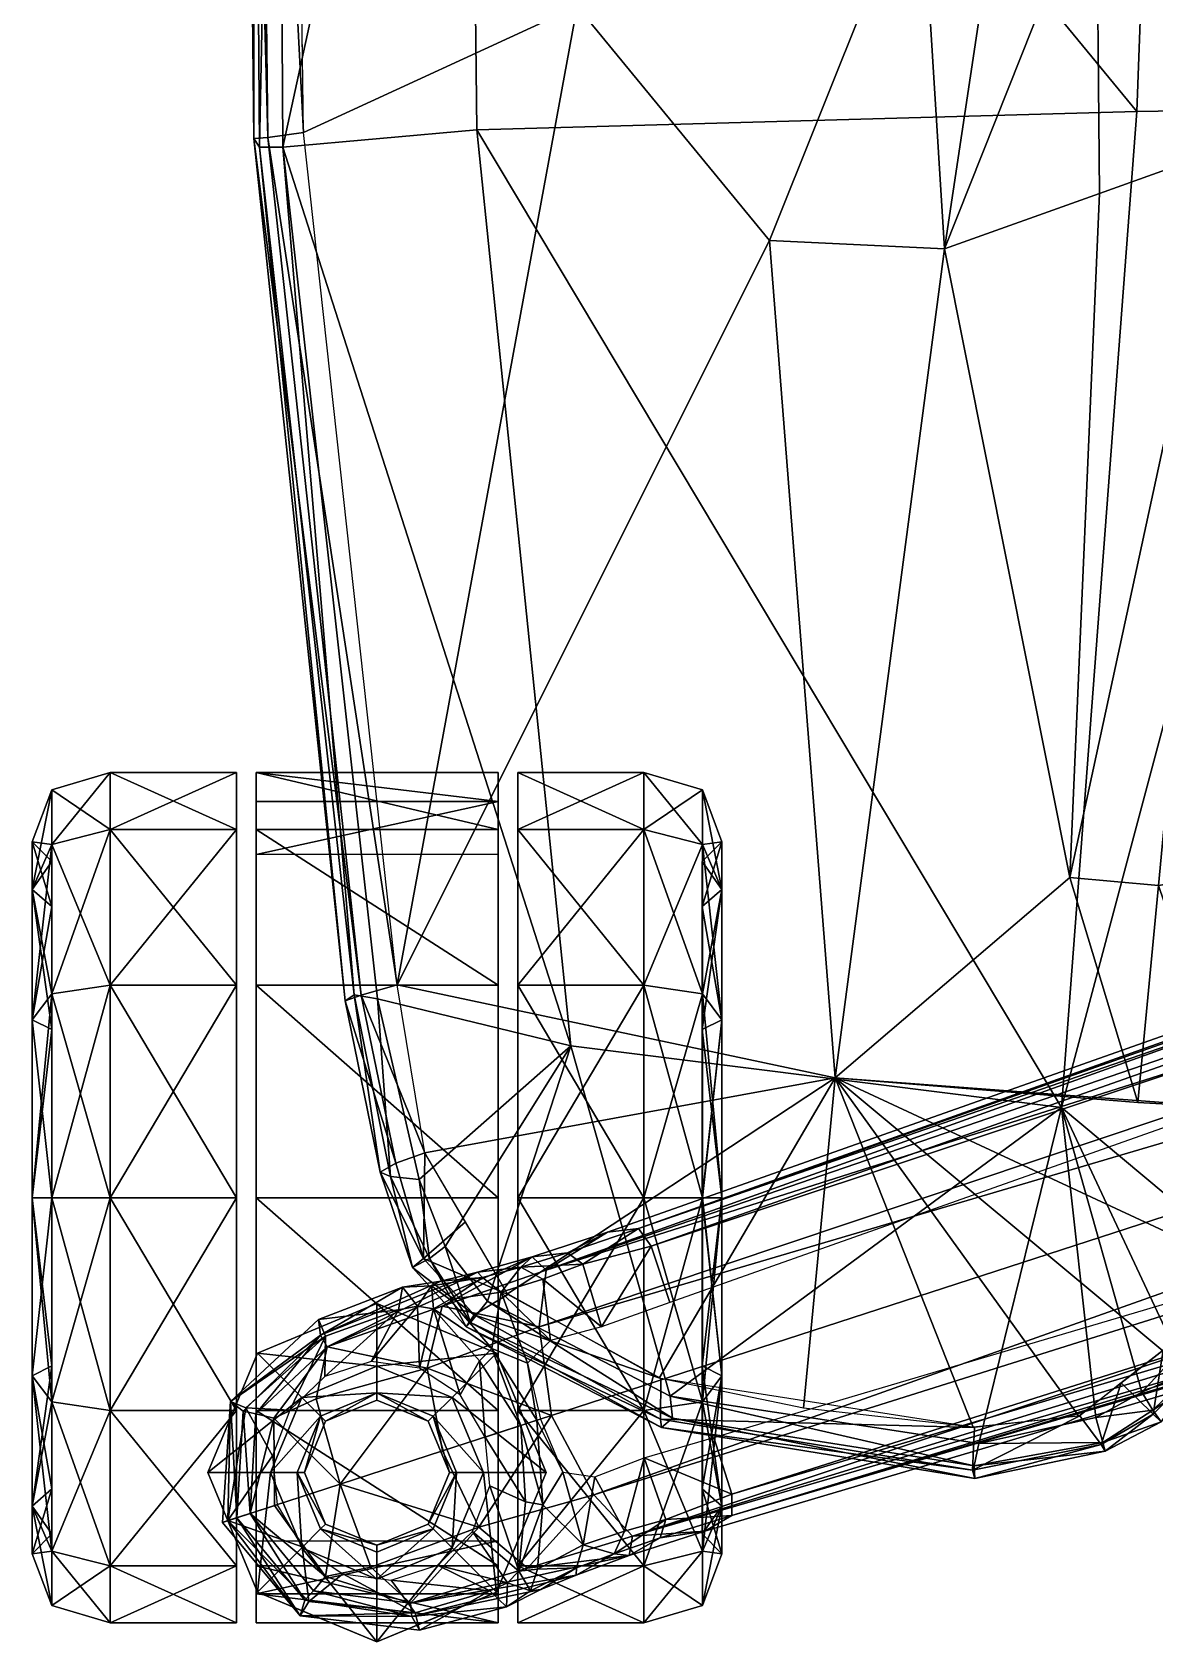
# Model space of a CAD drawing. Header units: inches. Extents: x -13.4 to 13.4, y -1.9 to 24.2.
# Drawn here: x -13.356 to -9.977, y 7.095 to 11.939 of the extents above; entities that cross this region are included whole.
import ezdxf

# ---------------------------------------------------------------- set-up
doc = ezdxf.new("R2010")
doc.units = ezdxf.units.IN
doc.header["$MEASUREMENT"] = 0
for name, color, linetype in [('AFUSE-3D-042', 42, 'Continuous'), ('AFUSE-3D-043', 43, 'Continuous'), ('AFUSE-3D-066', 66, 'Continuous')]:
    doc.layers.add(name, color=color, linetype=linetype)

msp = doc.modelspace()

# ---------------------------------------------------------------- meshes
at = {"layer": 'AFUSE-3D-042'}
mesh = msp.add_polyface(dxfattribs=at)
corners = [(-9.397, 13.9577, 25.1393), (-9.3372, 13.951, 25.0929), (-9.3989, 11.7078, 25.0924), (-9.4566, 11.7093, 25.1381), (-12.0452, 14.1477, 25.2602), (-9.9457, 14.045, 25.2595), (-10.032, 11.7004, 25.2707), (-12.0171, 11.6458, 25.2726), (-12.6009, 11.5931, 25.1381), (-12.6177, 14.2761, 25.1419), (-12.6888, 11.6194, 24.8696), (-12.7164, 14.2981, 24.8683), (-12.6916, 14.2926, 25.0793), (-12.6719, 11.5931, 25.0757), (-9.9908, 15.3103, 25.2397), (-9.4078, 15.2811, 25.1391), (-11.8194, 15.2275, 25.2431), (-12.4529, 15.2513, 25.1371), (-12.1922, 15.6489, 25.132), (-9.5979, 15.8855, 25.1409), (-11.7095, 15.9187, 25.1418), (-12.5232, 15.261, 25.0795), (-9.3467, 15.277, 25.0951), (-9.3143, 15.27, 24.9183), (-9.3067, 13.9601, 24.9175), (-12.5374, 15.2929, 24.8724), (-9.3731, 11.6958, 24.9203), (-12.2295, 15.7174, 25.0754), (-9.5607, 15.9471, 25.0967), (-9.3355, 13.9601, 24.8413), (-9.4007, 11.695, 24.8421), (-9.4268, 13.9468, 24.7572), (-9.3448, 15.258, 24.8436), (-9.4434, 15.2372, 24.744), (-9.5539, 15.9541, 24.8447), (-9.6258, 15.8839, 24.7333), (-12.233, 15.7402, 24.8805), (-12.5, 15.2762, 24.7872), (-12.188, 15.6956, 24.7821), (-12.4143, 15.242, 24.7296), (-12.6763, 14.2912, 24.7814), (-12.575, 14.2873, 24.7184), (-12.646, 11.6219, 24.7809), (-12.5391, 11.6372, 24.7138)]
mesh.append_faces([[corners[k] for k in face] for face in [(0, 1, 2), (2, 3, 0), (4, 5, 6), (6, 7, 4), (8, 9, 4), (4, 7, 8), (10, 11, 12), (12, 13, 10), (5, 0, 3), (3, 6, 5), (14, 15, 0), (0, 5, 14), (16, 14, 5), (5, 4, 16), (17, 16, 4), (4, 9, 17), (16, 17, 18), (19, 15, 14), (14, 16, 20), (18, 17, 21), (22, 15, 19), (1, 22, 23), (23, 24, 1), (21, 12, 11), (11, 25, 21), (24, 26, 2), (2, 1, 24), (9, 8, 13), (13, 12, 9), (27, 21, 25), (23, 22, 28), (0, 15, 22), (22, 1, 0), (17, 9, 12), (12, 21, 17), (26, 24, 29), (30, 29, 31), (32, 29, 24), (24, 23, 32), (29, 32, 33), (33, 31, 29), (34, 32, 23), (35, 33, 32), (36, 25, 37), (38, 37, 39), (40, 37, 25), (25, 11, 40), (37, 40, 41), (41, 39, 37), (42, 40, 11), (11, 10, 42), (40, 42, 43), (43, 41, 40)]], dxfattribs={"vtx2": -1})
mesh = msp.add_polyface(dxfattribs=at)
corners = [(-11.7347, 8.8892, 25.2363), (-12.316, 9.0307, 25.1392), (-12.6009, 11.5931, 25.1381), (-12.0171, 11.6458, 25.2726), (-12.1907, 8.487, 25.1403), (-12.1126, 8.2846, 25.14), (-10.2584, 8.7035, 25.2324), (-10.032, 11.7004, 25.2707), (-11.4354, 7.835, 25.1396), (-9.4566, 11.7093, 25.1381), (-9.7628, 8.289, 25.1401), (-9.3989, 11.7078, 25.0924), (-9.712, 8.2549, 25.0977), (-12.1601, 8.2489, 25.0842), (-12.2774, 8.4954, 25.0808), (-12.3871, 9.0424, 25.0823), (-12.6719, 11.5931, 25.0757), (-12.4136, 9.0238, 24.8758), (-12.6888, 11.6194, 24.8696), (-9.9102, 7.9614, 25.1396), (-10.017, 7.8467, 25.1396), (-12.0367, 8.0563, 25.084), (-11.9857, 8.1201, 25.1396), (-9.3731, 11.6958, 24.9203), (-9.6773, 8.243, 24.919), (-12.211, 8.2222, 24.8753), (-12.3082, 8.5086, 24.8754), (-12.0501, 8.0429, 24.8769), (-12.178, 8.2486, 24.7853), (-12.2613, 8.5355, 24.7778), (-12.1743, 8.5673, 24.7202), (-12.052, 8.3596, 24.7207), (-12.0253, 8.0797, 24.7951), (-11.9241, 8.1406, 24.7169), (-9.4007, 11.695, 24.8421), (-9.7027, 8.2446, 24.837), (-9.4991, 11.7008, 24.7367), (-9.8025, 8.2698, 24.7272), (-9.3355, 13.9601, 24.8413), (-9.4268, 13.9468, 24.7572), (-12.3658, 9.0417, 24.7741), (-12.646, 11.6219, 24.7809), (-12.2574, 9.0722, 24.7092), (-12.5391, 11.6372, 24.7138)]
mesh.append_faces([[corners[k] for k in face] for face in [(0, 1, 2), (2, 3, 0), (4, 1, 0), (0, 5, 4), (6, 0, 3), (3, 7, 6), (8, 0, 6), (6, 7, 9), (9, 10, 6), (9, 11, 12), (12, 10, 9), (4, 5, 13), (13, 14, 4), (1, 4, 14), (14, 15, 1), (16, 15, 17), (17, 18, 16), (6, 10, 19), (19, 20, 6), (21, 13, 5), (0, 8, 22), (22, 5, 0), (23, 24, 12), (12, 11, 23), (25, 26, 14), (14, 13, 25), (26, 17, 15), (15, 14, 26), (2, 1, 15), (15, 16, 2), (19, 10, 12), (27, 25, 13), (28, 29, 26), (26, 25, 28), (30, 29, 28), (28, 31, 30), (32, 28, 25), (28, 32, 33), (33, 31, 28), (34, 35, 24), (24, 23, 34), (35, 34, 36), (36, 37, 35), (38, 34, 23), (39, 36, 34), (40, 41, 18), (18, 17, 40), (41, 40, 42), (42, 43, 41), (29, 40, 17), (17, 26, 29), (30, 42, 40), (40, 29, 30)]], dxfattribs={"vtx2": -1})
mesh = msp.add_polyface(dxfattribs=at)
corners = [(-12.741, 8.9917, 0.3095), (-12.741, 9.0714, 0.1714), (-12.741, 9.5397, 0.6398), (-12.741, 9.4017, 0.7195), (-13.1209, 9.0714, 0.1714), (-13.1209, 9.5397, 0.6398), (-13.3555, 8.9672, 0.3519), (-13.2961, 8.9375, 0.4033), (-13.2961, 9.3079, 0.7736), (-13.3555, 9.3593, 0.7439), (-12.741, 9.7112, 1.2795), (-12.741, 9.5518, 1.2795), (-13.1209, 9.7112, 1.2795), (-13.2961, 9.4435, 1.2795), (-13.3555, 9.5028, 1.2795), (-12.741, 9.5397, 1.9193), (-12.741, 9.4017, 1.8396), (-13.1209, 9.5397, 1.9193), (-13.2961, 9.3079, 1.7854), (-13.3555, 9.3593, 1.8151), (-12.741, 9.0714, 2.3876), (-12.741, 8.9917, 2.2496), (-13.1209, 9.0714, 2.3876), (-13.2961, 8.9375, 2.1558), (-13.3555, 8.9672, 2.2072), (-13.2968, 9.0454, 0.2165), (-13.2968, 9.4946, 0.6658), (-13.2968, 9.6591, 1.2795), (-13.2968, 9.4946, 1.8932), (-13.2968, 9.0454, 2.3425), (-13.2961, 8.4316, 0.2677), (-12.682, 9.5518, 1.2795), (-12.682, 9.4017, 1.8396), (-12.682, 9.5397, 1.9193), (-12.682, 9.7112, 1.2795), (-12.682, 8.9917, 2.2496), (-12.682, 9.0714, 2.3876), (-11.9536, 9.0714, 2.3876), (-11.9536, 9.5397, 1.9193), (-11.9536, 9.6236, 0.9528), (-12.682, 9.6236, 0.9528), (-12.682, 9.4642, 0.9528)]
mesh.append_faces([[corners[k] for k in face] for face in [(30, 18, 8)]], dxfattribs={"vtx0": -1, "vtx1": -1, "vtx2": -1})
mesh.append_faces([[corners[k] for k in face] for face in [(0, 1, 2), (2, 3, 0), (1, 4, 5), (5, 2, 1), (6, 7, 8), (8, 9, 6), (3, 2, 10), (10, 11, 3), (2, 5, 12), (12, 10, 2), (9, 8, 13), (13, 14, 9), (11, 10, 15), (15, 16, 11), (10, 12, 17), (17, 15, 10), (14, 13, 18), (18, 19, 14), (16, 15, 20), (20, 21, 16), (15, 17, 22), (22, 20, 15), (19, 18, 23), (23, 24, 19), (25, 26, 5), (5, 4, 25), (26, 27, 12), (12, 5, 26), (27, 28, 17), (17, 12, 27), (28, 29, 22), (22, 17, 28), (6, 9, 26), (26, 25, 6), (9, 14, 27), (27, 26, 9), (14, 19, 28), (28, 27, 14), (19, 24, 29), (29, 28, 19), (18, 13, 8), (31, 32, 33), (33, 34, 31), (32, 35, 36), (36, 33, 32), (33, 36, 37), (34, 33, 38), (39, 40, 34), (31, 34, 40), (40, 41, 31), (41, 40, 39)]], dxfattribs={"vtx2": -1})
mesh = msp.add_polyface(dxfattribs=at)
corners = [(-11.8946, 8.9917, 0.3095), (-11.8946, 9.4017, 0.7195), (-11.8946, 9.5397, 0.6398), (-11.8946, 9.0714, 0.1714), (-11.5146, 9.5397, 0.6398), (-11.5146, 9.0714, 0.1714), (-11.2801, 8.9672, 0.3519), (-11.2801, 9.3593, 0.7439), (-11.3394, 9.3079, 0.7736), (-11.3394, 8.9375, 0.4033), (-11.8946, 9.5518, 1.2795), (-11.8946, 9.7112, 1.2795), (-11.5146, 9.7112, 1.2795), (-11.2801, 9.5028, 1.2795), (-11.3394, 9.4435, 1.2795), (-11.8946, 9.4017, 1.8396), (-11.8946, 9.5397, 1.9193), (-11.5146, 9.5397, 1.9193), (-11.2801, 9.3593, 1.8151), (-11.3394, 9.3079, 1.7854), (-11.8946, 8.9917, 2.2496), (-11.8946, 9.0714, 2.3876), (-11.5146, 9.0714, 2.3876), (-11.2801, 8.9672, 2.2072), (-11.3394, 8.9375, 2.1558), (-11.3388, 9.0454, 0.2165), (-11.3388, 9.4946, 0.6658), (-11.3388, 9.6591, 1.2795), (-11.3388, 9.4946, 1.8932), (-11.3388, 9.0454, 2.3425), (-11.3394, 8.4316, 2.2913), (-11.3394, 8.4316, 0.2677), (-11.9536, 9.0714, 2.3876), (-11.9536, 9.5397, 1.9193), (-12.682, 9.5397, 1.9193), (-11.9536, 9.7112, 1.2795), (-12.682, 9.7112, 1.2795), (-11.9536, 9.6236, 0.9528), (-11.9536, 9.4642, 0.9528), (-12.682, 9.4642, 0.9528), (-11.9536, 9.4017, 1.8396), (-11.9536, 9.5518, 1.2795), (-11.9536, 8.9917, 2.2496)]
mesh.append_faces([[corners[k] for k in face] for face in [(8, 19, 31)]], dxfattribs={"vtx0": -1, "vtx1": -1, "vtx2": -1})
mesh.append_faces([[corners[k] for k in face] for face in [(0, 1, 2), (2, 3, 0), (3, 2, 4), (4, 5, 3), (6, 7, 8), (8, 9, 6), (1, 10, 11), (11, 2, 1), (2, 11, 12), (12, 4, 2), (7, 13, 14), (14, 8, 7), (10, 15, 16), (16, 11, 10), (11, 16, 17), (17, 12, 11), (13, 18, 19), (19, 14, 13), (15, 20, 21), (21, 16, 15), (16, 21, 22), (22, 17, 16), (18, 23, 24), (24, 19, 18), (25, 5, 4), (4, 26, 25), (26, 4, 12), (12, 27, 26), (27, 12, 17), (17, 28, 27), (28, 17, 22), (22, 29, 28), (6, 25, 26), (26, 7, 6), (7, 26, 27), (27, 13, 7), (13, 27, 28), (28, 18, 13), (18, 28, 29), (29, 23, 18), (8, 14, 19), (19, 24, 30), (32, 33, 34), (33, 35, 36), (36, 35, 37), (37, 38, 39), (35, 33, 40), (40, 41, 35), (41, 38, 37), (37, 35, 41), (33, 32, 42), (42, 40, 33)]], dxfattribs={"vtx2": -1})
mesh = msp.add_polyface(dxfattribs=at)
corners = [(-12.741, 8.4316, 0.1594), (-12.741, 8.4316, 0), (-12.741, 9.0714, 0.1714), (-12.741, 8.9917, 0.3095), (-13.1209, 8.4316, 0), (-13.1209, 9.0714, 0.1714), (-13.3555, 8.4316, 0.2083), (-13.2961, 8.4316, 0.2677), (-13.2961, 8.9375, 0.4033), (-13.3555, 8.9672, 0.3519), (-12.741, 8.9917, 2.2496), (-12.741, 9.0714, 2.3876), (-12.741, 8.4316, 2.5591), (-12.741, 8.4316, 2.3997), (-13.1209, 9.0714, 2.3876), (-13.1209, 8.4316, 2.5591), (-13.3555, 8.9672, 2.2072), (-13.2961, 8.9375, 2.1558), (-13.2961, 8.4316, 2.2913), (-13.3555, 8.4316, 2.3507), (-12.741, 7.7919, 2.3876), (-12.741, 7.8716, 2.2496), (-13.1209, 7.7919, 2.3876), (-13.2961, 7.9257, 2.1558), (-13.3555, 7.8961, 2.2072), (-12.741, 7.8716, 0.3095), (-12.741, 7.7919, 0.1714), (-13.1209, 7.7919, 0.1714), (-13.3555, 7.8961, 0.3519), (-13.2961, 7.9257, 0.4033), (-13.2968, 8.4316, 0.0521), (-13.2968, 9.0454, 0.2165), (-13.2968, 9.0454, 2.3425), (-13.2968, 8.4316, 2.507), (-13.2968, 7.8179, 2.3425), (-13.2968, 7.8179, 0.2165), (-13.2961, 9.3079, 1.7854), (-13.2961, 7.5554, 1.7854), (-13.2961, 9.3079, 0.7736), (-12.682, 8.9917, 2.2496), (-12.682, 8.4316, 2.3997), (-12.682, 8.4316, 2.5591), (-12.682, 9.0714, 2.3876), (-12.682, 7.8716, 2.2496), (-12.682, 7.7919, 2.3876), (-11.9536, 7.7919, 2.3876), (-11.9536, 8.4316, 2.5591), (-12.678, 7.9643, 2.5581), (-12.678, 7.9643, 2.6614), (-12.3181, 8.1134, 2.6614), (-12.678, 7.9643, 2.4559), (-12.3181, 8.1134, 2.4559)]
mesh.append_faces([[corners[k] for k in face] for face in [(50, 49, 51)]], dxfattribs={"vtx0": -1})
mesh.append_faces([[corners[k] for k in face] for face in [(37, 18, 36), (7, 37, 36)]], dxfattribs={"vtx0": -1, "vtx1": -1, "vtx2": -1})
mesh.append_faces([[corners[k] for k in face] for face in [(8, 7, 38)]], dxfattribs={"vtx1": -1})
mesh.append_faces([[corners[k] for k in face] for face in [(50, 47, 49)]], dxfattribs={"vtx1": -1, "vtx2": -1})
mesh.append_faces([[corners[k] for k in face] for face in [(0, 1, 2), (2, 3, 0), (1, 4, 5), (5, 2, 1), (6, 7, 8), (8, 9, 6), (10, 11, 12), (12, 13, 10), (11, 14, 15), (15, 12, 11), (16, 17, 18), (18, 19, 16), (13, 12, 20), (20, 21, 13), (12, 15, 22), (19, 18, 23), (23, 24, 19), (25, 26, 1), (1, 0, 25), (26, 27, 4), (4, 1, 26), (28, 29, 7), (7, 6, 28), (30, 31, 5), (5, 4, 30), (32, 33, 15), (15, 14, 32), (33, 34, 22), (22, 15, 33), (35, 30, 4), (4, 27, 35), (6, 9, 31), (31, 30, 6), (16, 19, 33), (33, 32, 16), (19, 24, 34), (34, 33, 19), (28, 6, 30), (30, 35, 28), (18, 17, 36), (39, 40, 41), (41, 42, 39), (40, 43, 44), (44, 41, 40), (41, 44, 45), (42, 41, 46), (47, 48, 49)]], dxfattribs={"vtx2": -1})
mesh = msp.add_polyface(dxfattribs=at)
corners = [(-11.8946, 8.4316, 0.1594), (-11.8946, 8.9917, 0.3095), (-11.8946, 9.0714, 0.1714), (-11.8946, 8.4316, 0), (-11.5146, 9.0714, 0.1714), (-11.5146, 8.4316, 0), (-11.2801, 8.4316, 0.2083), (-11.2801, 8.9672, 0.3519), (-11.3394, 8.9375, 0.4033), (-11.3394, 8.4316, 0.2677), (-11.8946, 8.9917, 2.2496), (-11.8946, 8.4316, 2.3997), (-11.8946, 8.4316, 2.5591), (-11.8946, 9.0714, 2.3876), (-11.5146, 8.4316, 2.5591), (-11.5146, 9.0714, 2.3876), (-11.2801, 8.9672, 2.2072), (-11.2801, 8.4316, 2.3507), (-11.3394, 8.4316, 2.2913), (-11.3394, 8.9375, 2.1558), (-11.8946, 7.8716, 2.2496), (-11.8946, 7.7919, 2.3876), (-11.5146, 7.7919, 2.3876), (-11.2801, 7.8961, 2.2072), (-11.3394, 7.9257, 2.1558), (-11.8946, 7.8716, 0.3095), (-11.8946, 7.7919, 0.1714), (-11.5146, 7.7919, 0.1714), (-11.2801, 7.8961, 0.3519), (-11.3394, 7.9257, 0.4033), (-11.3388, 8.4316, 0.0521), (-11.3388, 9.0454, 0.2165), (-11.3388, 9.0454, 2.3425), (-11.3388, 8.4316, 2.507), (-11.3388, 7.8179, 2.3425), (-11.3388, 7.8179, 0.2165), (-11.3394, 9.3079, 1.7854), (-11.3394, 7.5554, 1.7854), (-11.3394, 9.3079, 0.7736), (-11.9536, 7.7919, 2.3876), (-11.9536, 8.4316, 2.5591), (-12.682, 8.4316, 2.5591), (-11.9536, 9.0714, 2.3876), (-12.682, 9.0714, 2.3876), (-11.9536, 8.4316, 2.3997), (-11.9536, 8.9917, 2.2496), (-11.9536, 7.8716, 2.2496), (-11.9581, 7.9643, 2.4559), (-12.3181, 8.1134, 2.4559), (-12.3181, 8.1134, 2.6614), (-11.9581, 7.9643, 2.6614), (-11.9581, 7.9643, 2.5581)]
mesh.append_faces([[corners[k] for k in face] for face in [(47, 49, 51)]], dxfattribs={"vtx0": -1, "vtx1": -1})
mesh.append_faces([[corners[k] for k in face] for face in [(36, 18, 37), (36, 37, 9)]], dxfattribs={"vtx0": -1, "vtx1": -1, "vtx2": -1})
mesh.append_faces([[corners[k] for k in face] for face in [(8, 38, 9)]], dxfattribs={"vtx1": -1})
mesh.append_faces([[corners[k] for k in face] for face in [(0, 1, 2), (2, 3, 0), (3, 2, 4), (4, 5, 3), (6, 7, 8), (8, 9, 6), (10, 11, 12), (12, 13, 10), (13, 12, 14), (14, 15, 13), (16, 17, 18), (18, 19, 16), (11, 20, 21), (21, 12, 11), (12, 21, 22), (22, 14, 12), (17, 23, 24), (24, 18, 17), (25, 0, 3), (3, 26, 25), (26, 3, 5), (5, 27, 26), (28, 6, 9), (9, 29, 28), (30, 5, 4), (4, 31, 30), (32, 15, 14), (14, 33, 32), (33, 14, 22), (22, 34, 33), (35, 27, 5), (5, 30, 35), (6, 30, 31), (31, 7, 6), (16, 32, 33), (33, 17, 16), (17, 33, 34), (34, 23, 17), (28, 35, 30), (30, 6, 28), (39, 40, 41), (40, 42, 43), (42, 40, 44), (44, 45, 42), (40, 39, 46), (46, 44, 40), (47, 48, 49), (49, 50, 51)]], dxfattribs={"vtx2": -1})
mesh = msp.add_polyface(dxfattribs=at)
corners = [(-10.2584, 8.7035, 25.2324), (-10.5069, 7.6926, 25.1408), (-11.4354, 7.835, 25.1396), (-10.017, 7.8467, 25.1396), (-10.1545, 7.77, 25.1398), (-9.983, 7.7924, 25.089), (-10.1334, 7.6956, 25.0925), (-10.5213, 7.6246, 25.095), (-11.4291, 7.7679, 25.0908), (-11.9857, 8.1201, 25.1396), (-12.0367, 8.0563, 25.084), (-9.9102, 7.9614, 25.1396), (-9.8536, 7.9179, 25.0959), (-9.712, 8.2549, 25.0977), (-9.6773, 8.243, 24.919), (-9.8282, 7.8952, 24.918), (-12.1126, 8.2846, 25.14), (-9.9581, 7.7575, 24.9084), (-10.1268, 7.6693, 24.9152), (-10.5194, 7.5866, 24.8998), (-11.462, 7.7403, 24.8883), (-12.0501, 8.0429, 24.8769), (-12.1601, 8.2489, 25.0842), (-12.211, 8.2222, 24.8753), (-12.0253, 8.0797, 24.7951), (-11.4649, 7.7652, 24.8175), (-11.4641, 7.8875, 24.7208), (-11.9241, 8.1406, 24.7169), (-10.5259, 7.6114, 24.8294), (-10.5205, 7.7403, 24.7182), (-10.1386, 7.6893, 24.8444), (-10.2033, 7.775, 24.7352), (-9.9828, 7.7799, 24.8403), (-9.8483, 7.9136, 24.8451), (-9.7027, 8.2446, 24.837), (-10.0789, 7.8746, 24.7318), (-9.9524, 7.9726, 24.7252), (-9.8025, 8.2698, 24.7272)]
mesh.append_faces([[corners[k] for k in face] for face in [(0, 1, 2), (0, 3, 4), (4, 1, 0), (4, 3, 5), (5, 6, 4), (1, 4, 6), (6, 7, 1), (2, 1, 7), (7, 8, 2), (9, 2, 8), (8, 10, 9), (3, 11, 12), (12, 5, 3), (12, 13, 14), (14, 15, 12), (16, 9, 10), (17, 18, 6), (6, 5, 17), (18, 19, 7), (7, 6, 18), (19, 20, 8), (8, 7, 19), (20, 21, 10), (10, 8, 20), (15, 17, 5), (5, 12, 15), (13, 12, 11), (22, 10, 21), (23, 21, 24), (25, 24, 21), (21, 20, 25), (24, 25, 26), (26, 27, 24), (28, 25, 20), (20, 19, 28), (25, 28, 29), (29, 26, 25), (30, 28, 19), (19, 18, 30), (28, 30, 31), (31, 29, 28), (32, 30, 18), (18, 17, 32), (33, 32, 17), (17, 15, 33), (34, 33, 15), (15, 14, 34), (30, 32, 35), (35, 31, 30), (36, 35, 32), (32, 33, 36), (37, 36, 33), (33, 34, 37)]], dxfattribs={"vtx2": -1})
mesh = msp.add_polyface(dxfattribs=at)
corners = [(-13.1209, 7.7919, 2.3876), (-12.741, 7.7919, 2.3876), (-12.741, 8.4316, 2.5591), (-12.741, 7.8716, 2.2496), (-12.741, 7.3235, 1.9193), (-12.741, 7.4616, 1.8396), (-13.1209, 7.3235, 1.9193), (-13.3555, 7.8961, 2.2072), (-13.2961, 7.9257, 2.1558), (-13.2961, 7.5554, 1.7854), (-13.3555, 7.504, 1.8151), (-12.741, 7.1521, 1.2795), (-12.741, 7.3115, 1.2795), (-13.1209, 7.1521, 1.2795), (-13.2961, 7.4198, 1.2795), (-13.3555, 7.3605, 1.2795), (-12.741, 7.3235, 0.6398), (-12.741, 7.4616, 0.7195), (-13.1209, 7.3235, 0.6398), (-13.2961, 7.5554, 0.7736), (-13.3555, 7.504, 0.7439), (-12.741, 7.7919, 0.1714), (-12.741, 7.8716, 0.3095), (-13.1209, 7.7919, 0.1714), (-13.2961, 7.9257, 0.4033), (-13.3555, 7.8961, 0.3519), (-13.2968, 7.8179, 2.3425), (-13.2968, 7.3686, 1.8932), (-13.2968, 7.2042, 1.2795), (-13.2968, 7.3686, 0.6658), (-13.2968, 7.8179, 0.2165), (-13.2961, 8.4316, 0.2677), (-13.2961, 8.4316, 2.2913), (-12.682, 7.8716, 2.2496), (-12.682, 7.4616, 1.8396), (-12.682, 7.3235, 1.9193), (-12.5445, 7.8308, 2.6614), (-12.678, 7.9643, 2.6614), (-12.8271, 7.6044, 2.6614), (-12.6383, 7.6044, 2.6614), (-12.678, 7.2444, 2.6614), (-12.8271, 7.6044, 2.3569), (-12.678, 7.2444, 1.9394), (-12.678, 7.9643, 2.5581)]
mesh.append_faces([[corners[k] for k in face] for face in [(31, 19, 9)]], dxfattribs={"vtx0": -1, "vtx1": -1, "vtx2": -1})
mesh.append_faces([[corners[k] for k in face] for face in [(0, 1, 2), (3, 1, 4), (4, 5, 3), (1, 0, 6), (6, 4, 1), (7, 8, 9), (9, 10, 7), (5, 4, 11), (11, 12, 5), (4, 6, 13), (13, 11, 4), (10, 9, 14), (14, 15, 10), (12, 11, 16), (16, 17, 12), (11, 13, 18), (18, 16, 11), (15, 14, 19), (19, 20, 15), (17, 16, 21), (21, 22, 17), (16, 18, 23), (23, 21, 16), (20, 19, 24), (24, 25, 20), (26, 27, 6), (6, 0, 26), (27, 28, 13), (13, 6, 27), (28, 29, 18), (18, 13, 28), (29, 30, 23), (23, 18, 29), (7, 10, 27), (27, 26, 7), (10, 15, 28), (28, 27, 10), (15, 20, 29), (29, 28, 15), (20, 25, 30), (30, 29, 20), (31, 24, 19), (19, 14, 9), (9, 8, 32), (33, 34, 35), (36, 37, 38), (39, 38, 40), (40, 38, 41), (41, 42, 40), (38, 37, 43), (43, 41, 38)]], dxfattribs={"vtx2": -1})
mesh = msp.add_polyface(dxfattribs=at)
corners = [(-11.8946, 7.8716, 2.2496), (-11.8946, 7.4616, 1.8396), (-11.8946, 7.3235, 1.9193), (-11.8946, 7.7919, 2.3876), (-11.5146, 7.3235, 1.9193), (-11.5146, 7.7919, 2.3876), (-11.2801, 7.8961, 2.2072), (-11.2801, 7.504, 1.8151), (-11.3394, 7.5554, 1.7854), (-11.3394, 7.9257, 2.1558), (-11.8946, 7.3115, 1.2795), (-11.8946, 7.1521, 1.2795), (-11.5146, 7.1521, 1.2795), (-11.2801, 7.3605, 1.2795), (-11.3394, 7.4198, 1.2795), (-11.8946, 7.4616, 0.7195), (-11.8946, 7.3235, 0.6398), (-11.5146, 7.3235, 0.6398), (-11.2801, 7.504, 0.7439), (-11.3394, 7.5554, 0.7736), (-11.8946, 7.8716, 0.3095), (-11.8946, 7.7919, 0.1714), (-11.5146, 7.7919, 0.1714), (-11.2801, 7.8961, 0.3519), (-11.3394, 7.9257, 0.4033), (-11.3388, 7.8179, 2.3425), (-11.3388, 7.3686, 1.8932), (-11.3388, 7.2042, 1.2795), (-11.3388, 7.3686, 0.6658), (-11.3388, 7.8179, 0.2165), (-11.3394, 8.4316, 2.2913), (-11.3394, 8.4316, 0.2677), (-11.9536, 7.4616, 1.8396), (-11.9536, 7.3235, 1.9193), (-11.9536, 7.1521, 1.2795), (-11.9536, 7.2397, 0.9528), (-11.9536, 7.3991, 0.9528), (-11.9536, 7.3115, 1.2795), (-11.809, 7.6044, 2.6614), (-11.9581, 7.9643, 2.6614), (-12.0916, 7.8308, 2.6614), (-11.9581, 7.2444, 2.6614), (-11.9978, 7.6044, 2.6614), (-11.9581, 7.2444, 1.9394), (-11.809, 7.6044, 2.3569), (-11.9581, 7.9643, 2.5581)]
mesh.append_faces([[corners[k] for k in face] for face in [(8, 19, 31)]], dxfattribs={"vtx0": -1, "vtx1": -1, "vtx2": -1})
mesh.append_faces([[corners[k] for k in face] for face in [(0, 1, 2), (2, 3, 0), (3, 2, 4), (4, 5, 3), (6, 7, 8), (8, 9, 6), (1, 10, 11), (11, 2, 1), (2, 11, 12), (12, 4, 2), (7, 13, 14), (14, 8, 7), (10, 15, 16), (16, 11, 10), (11, 16, 17), (17, 12, 11), (13, 18, 19), (19, 14, 13), (15, 20, 21), (21, 16, 15), (16, 21, 22), (22, 17, 16), (18, 23, 24), (24, 19, 18), (25, 5, 4), (4, 26, 25), (26, 4, 12), (12, 27, 26), (27, 12, 17), (17, 28, 27), (28, 17, 22), (22, 29, 28), (6, 25, 26), (26, 7, 6), (7, 26, 27), (27, 13, 7), (13, 27, 28), (28, 18, 13), (18, 28, 29), (29, 23, 18), (30, 9, 8), (8, 14, 19), (19, 24, 31), (32, 33, 34), (35, 36, 37), (37, 34, 35), (38, 39, 40), (41, 38, 42), (41, 43, 44), (44, 38, 41), (38, 44, 45), (45, 39, 38)]], dxfattribs={"vtx2": -1})
mesh = msp.add_polyface(dxfattribs=at)
corners = [(-12.682, 7.3235, 1.9193), (-12.682, 7.7919, 2.3876), (-12.682, 7.8716, 2.2496), (-12.682, 7.4616, 1.8396), (-12.682, 7.3115, 1.2795), (-12.682, 7.1521, 1.2795), (-12.682, 7.3991, 0.9528), (-12.682, 7.2397, 0.9528), (-11.9536, 7.1521, 1.2795), (-11.9536, 7.3235, 1.9193), (-11.9536, 7.3991, 0.9528), (-12.678, 7.9643, 2.6614), (-12.5445, 7.8308, 2.6614), (-12.3181, 7.9246, 2.6614), (-12.3181, 8.1134, 2.6614), (-12.8271, 7.6044, 2.6614), (-12.6383, 7.6044, 2.6614), (-12.678, 7.2444, 2.6614), (-12.5445, 7.3779, 2.6614), (-12.3181, 7.0953, 2.6614), (-12.3181, 7.2841, 2.6614), (-12.5445, 7.8308, 2.7835), (-12.4876, 7.7739, 2.7835), (-12.3181, 7.8441, 2.7835), (-12.3181, 7.9246, 2.7835), (-12.6383, 7.6044, 2.7835), (-12.5578, 7.6044, 2.7835), (-12.5445, 7.3779, 2.7835), (-12.4876, 7.4349, 2.7835), (-12.3181, 7.2841, 2.7835), (-12.3181, 7.3647, 2.7835), (-12.4726, 7.7589, 2.8622), (-12.3181, 7.823, 2.8622), (-12.5366, 7.6044, 2.8622), (-12.4726, 7.4498, 2.8622), (-12.3181, 7.3858, 2.8622), (-12.4726, 7.7589, 3.6496), (-12.5366, 7.6044, 3.6496), (-12.4726, 7.4498, 3.6496), (-12.3181, 7.3858, 3.6496), (-12.3181, 7.0953, 1.2673), (-12.3181, 7.0953, 1.7393), (-12.678, 7.2444, 1.7393), (-12.5294, 7.1829, 1.2673), (-12.678, 7.2444, 1.9394), (-12.3181, 7.0953, 1.9394)]
mesh.append_faces([[corners[k] for k in face] for face in [(0, 1, 2), (3, 4, 5), (5, 0, 3), (4, 6, 7), (7, 5, 4), (0, 5, 8), (1, 0, 9), (8, 5, 7), (7, 6, 10), (11, 12, 13), (13, 14, 11), (15, 16, 12), (17, 18, 16), (19, 20, 18), (18, 17, 19), (21, 22, 23), (23, 24, 21), (25, 26, 22), (22, 21, 25), (27, 28, 26), (26, 25, 27), (29, 30, 28), (28, 27, 29), (21, 24, 13), (13, 12, 21), (25, 21, 12), (12, 16, 25), (27, 25, 16), (16, 18, 27), (29, 27, 18), (18, 20, 29), (31, 32, 23), (23, 22, 31), (33, 31, 22), (22, 26, 33), (34, 33, 26), (26, 28, 34), (35, 34, 28), (28, 30, 35), (32, 31, 36), (37, 36, 31), (31, 33, 37), (38, 37, 33), (33, 34, 38), (39, 38, 34), (34, 35, 39), (40, 41, 42), (42, 43, 40), (19, 17, 44), (44, 45, 19), (45, 44, 42), (42, 41, 45)]], dxfattribs={"vtx2": -1})
mesh = msp.add_polyface(dxfattribs=at)
corners = [(-11.9536, 7.1521, 1.2795), (-11.9536, 7.3235, 1.9193), (-12.682, 7.3235, 1.9193), (-11.9536, 7.7919, 2.3876), (-12.682, 7.7919, 2.3876), (-12.682, 7.2397, 0.9528), (-11.9536, 7.2397, 0.9528), (-11.9536, 7.3991, 0.9528), (-11.9536, 7.4616, 1.8396), (-11.9536, 7.8716, 2.2496), (-11.9536, 7.3115, 1.2795), (-12.4726, 7.7589, 3.6496), (-12.3181, 7.823, 3.6496), (-12.3181, 7.823, 2.8622), (-11.9581, 7.9643, 2.6614), (-12.3181, 8.1134, 2.6614), (-12.3181, 7.9246, 2.6614), (-12.0916, 7.8308, 2.6614), (-11.9978, 7.6044, 2.6614), (-11.809, 7.6044, 2.6614), (-12.0916, 7.3779, 2.6614), (-11.9581, 7.2444, 2.6614), (-12.3181, 7.0953, 2.6614), (-12.3181, 7.2841, 2.6614), (-12.0916, 7.8308, 2.7835), (-12.3181, 7.9246, 2.7835), (-12.3181, 7.8441, 2.7835), (-12.1485, 7.7739, 2.7835), (-11.9978, 7.6044, 2.7835), (-12.0783, 7.6044, 2.7835), (-12.0916, 7.3779, 2.7835), (-12.1485, 7.4349, 2.7835), (-12.3181, 7.2841, 2.7835), (-12.3181, 7.3647, 2.7835), (-12.1635, 7.7589, 2.8622), (-12.0995, 7.6044, 2.8622), (-12.1635, 7.4498, 2.8622), (-12.3181, 7.3858, 2.8622), (-12.1635, 7.7589, 3.6496), (-12.0995, 7.6044, 3.6496), (-12.1635, 7.4498, 3.6496), (-12.3181, 7.3858, 3.6496), (-12.3181, 7.0953, 1.2673), (-12.1067, 7.1829, 1.2673), (-11.9581, 7.2444, 1.7393), (-12.3181, 7.0953, 1.7393), (-12.3181, 7.0953, 1.9394), (-11.9581, 7.2444, 1.9394)]
mesh.append_faces([[corners[k] for k in face] for face in [(0, 1, 2), (1, 3, 4), (5, 6, 0), (7, 6, 5), (3, 1, 8), (8, 9, 3), (0, 10, 8), (11, 12, 13), (14, 15, 16), (16, 17, 14), (17, 18, 19), (18, 20, 21), (22, 21, 20), (20, 23, 22), (24, 25, 26), (26, 27, 24), (28, 24, 27), (27, 29, 28), (30, 28, 29), (29, 31, 30), (32, 30, 31), (31, 33, 32), (24, 17, 16), (16, 25, 24), (28, 18, 17), (17, 24, 28), (30, 20, 18), (18, 28, 30), (32, 23, 20), (20, 30, 32), (34, 27, 26), (26, 13, 34), (35, 29, 27), (27, 34, 35), (36, 31, 29), (29, 35, 36), (37, 33, 31), (31, 36, 37), (38, 34, 13), (13, 12, 38), (39, 35, 34), (34, 38, 39), (40, 36, 35), (35, 39, 40), (41, 37, 36), (36, 40, 41), (42, 43, 44), (44, 45, 42), (22, 46, 47), (47, 21, 22), (46, 45, 44), (44, 47, 46)]], dxfattribs={"vtx2": -1})
at = {"layer": 'AFUSE-3D-043'}
mesh = msp.add_polyface(dxfattribs=at)
corners = [(-2.5259, 11.5437, 5.7844), (-11.624, 8.3283, 3.4404), (-11.8087, 8.2134, 3.9817), (-11.8512, 8.254, 3.319), (-11.8303, 8.0436, 4.219), (-2.5008, 11.1702, 7.661), (-11.7932, 7.7761, 4.2971), (-2.4279, 10.8191, 7.7574), (-2.4708, 11.4718, 5.3582), (-11.4932, 8.2861, 3.1377), (-11.5306, 8.3389, 3.1934), (-11.6988, 8.2316, 3.0404), (-11.7445, 8.2663, 3.095), (-11.8849, 8.2232, 3.0051), (-11.8192, 8.1868, 2.9595), (-11.6425, 8.0428, 3.0498), (-11.7956, 8.0017, 2.9438), (-11.4366, 8.1166, 3.1431), (-2.4156, 11.3094, 5.3662), (-11.5487, 7.4132, 3.9817), (-11.3317, 7.4288, 3.4404), (-2.0813, 10.1752, 5.7844), (-11.5593, 7.3554, 3.319), (-11.8652, 7.3165, 3.8734), (-11.6659, 7.5379, 4.219), (-2.2805, 10.4921, 7.661), (-11.449, 7.4631, 3.0404), (-11.2507, 7.5398, 3.1377), (-11.2499, 7.4751, 3.1934), (-11.4656, 7.4081, 3.095), (-11.6046, 7.3604, 3.0051), (-11.5728, 7.4285, 2.9595), (-11.6974, 7.387, 2.8542), (-11.7172, 7.3179, 2.8911), (-11.8347, 7.3139, 2.6708), (-11.719, 7.296, 3.1586), (-11.8245, 7.253, 2.9894), (-11.8557, 7.2485, 2.6886), (-11.8192, 7.5072, 2.6758), (-11.7586, 7.6057, 2.8513), (-11.6625, 7.5921, 2.9438), (-11.5145, 7.6489, 3.0498), (-11.3045, 7.7102, 3.1431)]
mesh.append_faces([[corners[k] for k in face] for face in [(0, 1, 2), (2, 1, 3), (2, 4, 5), (4, 6, 7), (8, 9, 10), (11, 12, 10), (10, 9, 11), (13, 12, 11), (11, 14, 13), (12, 3, 1), (1, 10, 12), (10, 1, 0), (14, 11, 15), (15, 16, 14), (15, 11, 9), (9, 17, 15), (18, 17, 9), (19, 20, 21), (22, 20, 19), (19, 23, 22), (23, 19, 24), (25, 24, 19), (7, 6, 24), (26, 27, 28), (28, 29, 26), (30, 31, 26), (26, 29, 30), (32, 31, 30), (30, 33, 32), (34, 32, 33), (35, 36, 33), (33, 30, 35), (37, 33, 36), (29, 28, 20), (20, 22, 29), (22, 35, 30), (30, 29, 22), (38, 39, 32), (32, 34, 38), (32, 39, 40), (40, 31, 32), (31, 40, 41), (41, 26, 31), (41, 42, 27), (27, 26, 41)]], dxfattribs={"vtx2": -1})
mesh = msp.add_polyface(dxfattribs=at)
corners = [(-11.8087, 8.2134, 3.9817), (-2.4643, 11.4231, 7.3127), (-2.5259, 11.5437, 5.7844), (-2.5008, 11.1702, 7.661), (-2.4279, 10.8191, 7.7574), (-11.8303, 8.0436, 4.219), (-11.5306, 8.3389, 3.1934), (-2.4997, 11.525, 5.411), (-2.4708, 11.4718, 5.3582), (-11.4932, 8.2861, 3.1377), (-2.4156, 11.3094, 5.3662), (-2.0813, 10.1752, 5.7844), (-2.1023, 10.309, 7.3127), (-11.5487, 7.4132, 3.9817), (-2.2805, 10.4921, 7.661), (-11.6659, 7.5379, 4.219), (-1.7629, 10.2368, 5.8629), (-1.735, 10.3842, 7.4757), (-1.3872, 10.1915, 5.9183), (-1.3495, 10.3317, 7.5837), (-1.817, 10.6424, 7.8767), (-1.2509, 10.653, 8.0727), (-1.1223, 10.063, 5.9339), (-1.0364, 10.1812, 7.6198), (-0.8461, 10.4431, 8.1056), (-11.2499, 7.4751, 3.1934), (-11.2507, 7.5398, 3.1377), (-2.0789, 10.2658, 5.3582), (-2.071, 10.2058, 5.411), (-11.3317, 7.4288, 3.4404), (-1.7409, 10.3312, 5.4314), (-1.7476, 10.2705, 5.4779), (-1.3625, 10.2954, 5.4861), (-1.3873, 10.2231, 5.5361), (-1.1028, 10.0899, 5.5339), (-1.0568, 10.1532, 5.502), (-2.1298, 10.4296, 5.3662), (-11.3045, 7.7102, 3.1431), (-1.753, 10.524, 5.4526), (-1.327, 10.5604, 5.5156), (-0.8857, 10.3887, 5.5266)]
mesh.append_faces([[corners[k] for k in face] for face in [(0, 1, 2), (3, 1, 0), (4, 3, 5), (6, 7, 8), (2, 7, 6), (9, 8, 10), (11, 12, 13), (13, 12, 14), (15, 14, 4), (16, 17, 12), (12, 11, 16), (18, 19, 17), (17, 16, 18), (20, 14, 12), (12, 17, 20), (17, 19, 21), (22, 23, 19), (19, 18, 22), (24, 21, 19), (19, 23, 24), (25, 26, 27), (27, 28, 25), (25, 28, 11), (11, 29, 25), (30, 31, 28), (28, 27, 30), (32, 33, 31), (31, 30, 32), (34, 33, 32), (32, 35, 34), (18, 33, 34), (34, 22, 18), (16, 31, 33), (33, 18, 16), (11, 28, 31), (31, 16, 11), (36, 27, 26), (26, 37, 36), (38, 30, 27), (27, 36, 38), (39, 32, 30), (30, 38, 39), (40, 35, 32), (32, 39, 40)]], dxfattribs={"vtx2": -1})
mesh = msp.add_polyface(dxfattribs=at)
corners = [(-12.4881, 8.0183, 3.2537), (-12.4681, 7.9829, 3.7156), (-12.0153, 8.2081, 3.1586), (-12.126, 8.1809, 2.9894), (-12.2412, 8.1624, 2.7059), (-12.4939, 8.0654, 2.7371), (-12.1215, 8.1056, 3.8734), (-11.8512, 8.254, 3.319), (-12.7592, 7.819, 2.7214), (-12.7202, 7.7891, 3.2715), (-12.6827, 7.7818, 3.7073), (-12.1674, 7.919, 4.1025), (-12.5007, 7.8263, 3.9663), (-11.8303, 8.0436, 4.219), (-12.1207, 7.6697, 4.1842), (-11.7932, 7.7761, 4.2971), (-12.6279, 7.7688, 3.8806), (-12.0984, 8.1256, 2.6708), (-12.1538, 8.1662, 2.6886), (-12.001, 8.1914, 2.8911), (-12.2531, 8.0944, 2.6294), (-12.4734, 8.0153, 2.6301), (-12.713, 7.7999, 2.6309), (-12.1477, 8.0974, 2.6299), (-12.1959, 8.1058, 2.6296), (-11.9723, 7.9783, 2.6758), (-12.0093, 7.9404, 2.6296), (-12.4292, 7.5694, 4.061), (-12.7664, 7.4599, 2.6494), (-12.4746, 7.8935, 2.6321), (-12.5805, 7.7922, 2.6335), (-12.632, 7.655, 2.6344), (-12.19, 7.9191, 2.6292), (-12.3352, 7.9388, 2.6306), (-12.0676, 7.8383, 2.6283)]
mesh.append_faces([[corners[k] for k in face] for face in [(0, 1, 2), (2, 3, 0), (4, 5, 0), (0, 3, 4), (1, 6, 7), (7, 2, 1), (8, 9, 0), (0, 5, 8), (0, 9, 10), (10, 1, 0), (11, 6, 1), (1, 12, 11), (6, 11, 13), (11, 14, 15), (16, 12, 1), (1, 10, 16), (17, 18, 19), (19, 3, 2), (18, 4, 3), (3, 19, 18), (5, 4, 20), (20, 21, 5), (8, 5, 21), (21, 22, 8), (18, 17, 23), (23, 24, 18), (4, 18, 24), (24, 20, 4), (25, 26, 23), (23, 17, 25), (11, 12, 27), (27, 14, 11), (27, 12, 16), (8, 22, 28), (21, 20, 29), (29, 30, 21), (22, 21, 30), (30, 31, 22), (24, 23, 32), (32, 33, 24), (20, 24, 33), (33, 29, 20), (23, 26, 34), (34, 32, 23)]], dxfattribs={"vtx2": -1})
mesh = msp.add_polyface(dxfattribs=at)
corners = [(-11.8512, 8.254, 3.319), (-12.1215, 8.1056, 3.8734), (-11.8087, 8.2134, 3.9817), (-11.8303, 8.0436, 4.219), (-11.7932, 7.7761, 4.2971), (-12.1674, 7.919, 4.1025), (-11.9445, 8.1472, 2.8542), (-12.001, 8.1914, 2.8911), (-11.8849, 8.2232, 3.0051), (-11.8192, 8.1868, 2.9595), (-12.0984, 8.1256, 2.6708), (-12.0153, 8.2081, 3.1586), (-11.7445, 8.2663, 3.095), (-11.9723, 7.9783, 2.6758), (-11.8653, 7.9343, 2.8513), (-11.837, 7.7619, 2.6864), (-11.8853, 7.7462, 2.6304), (-12.0093, 7.9404, 2.6296), (-11.7956, 8.0017, 2.9438), (-11.8257, 7.7655, 2.7849), (-11.9921, 7.7115, 2.628), (-12.0676, 7.8383, 2.6283), (-12.213, 7.1717, 3.2537), (-11.8245, 7.253, 2.9894), (-11.719, 7.296, 3.1586), (-11.9286, 7.2002, 2.7059), (-12.2176, 7.2121, 3.7156), (-11.5593, 7.3554, 3.319), (-11.8652, 7.3165, 3.8734), (-11.6659, 7.5379, 4.219), (-12.0119, 7.4405, 4.1025), (-12.1207, 7.6697, 4.1842), (-11.7172, 7.3179, 2.8911), (-11.8557, 7.2485, 2.6886), (-11.8347, 7.3139, 2.6708), (-11.9252, 7.2727, 2.6296), (-11.8911, 7.3077, 2.6299), (-11.9782, 7.2483, 2.6294), (-11.8192, 7.5072, 2.6758), (-11.8714, 7.5162, 2.6296), (-11.7586, 7.6057, 2.8513), (-12.0301, 7.4272, 2.6292), (-12.1361, 7.3259, 2.6306), (-11.9786, 7.5644, 2.6283)]
mesh.append_faces([[corners[k] for k in face] for face in [(0, 1, 2), (3, 2, 1), (4, 3, 5), (6, 7, 8), (8, 9, 6), (7, 6, 10), (11, 8, 7), (0, 12, 8), (8, 11, 0), (13, 10, 6), (6, 14, 13), (13, 15, 16), (16, 17, 13), (6, 9, 18), (18, 14, 6), (15, 13, 14), (14, 19, 15), (17, 16, 20), (20, 21, 17), (22, 23, 24), (25, 23, 22), (26, 24, 27), (27, 28, 26), (29, 30, 28), (30, 29, 4), (4, 31, 30), (32, 33, 34), (23, 25, 33), (33, 35, 36), (36, 34, 33), (25, 37, 35), (35, 33, 25), (38, 34, 36), (36, 39, 38), (38, 39, 16), (16, 15, 38), (15, 19, 40), (40, 38, 15), (41, 36, 35), (42, 35, 37), (36, 41, 43), (43, 39, 36), (39, 43, 20), (20, 16, 39)]], dxfattribs={"vtx2": -1})
mesh = msp.add_polyface(dxfattribs=at)
corners = [(-12.7202, 7.7891, 3.2715), (-12.7397, 7.4685, 3.2514), (-12.7, 7.4814, 3.7085), (-12.6827, 7.7818, 3.7073), (-12.6264, 7.5054, 3.9171), (-12.6279, 7.7688, 3.8806), (-12.7592, 7.819, 2.7214), (-12.7829, 7.4545, 2.7293), (-12.4292, 7.5694, 4.061), (-12.7664, 7.4599, 2.6494), (-12.713, 7.7999, 2.6309), (-12.632, 7.655, 2.6344), (-12.6185, 7.5079, 2.6347), (-11.719, 7.296, 3.1586), (-12.2176, 7.2121, 3.7156), (-12.213, 7.1717, 3.2537), (-12.19, 7.1302, 2.7371), (-11.9286, 7.2002, 2.7059), (-12.5495, 7.1735, 2.7214), (-12.5355, 7.2207, 3.2715), (-12.5095, 7.2487, 3.7073), (-12.0119, 7.4405, 4.1025), (-12.3361, 7.3196, 3.9663), (-11.8652, 7.3165, 3.8734), (-12.4728, 7.2914, 3.8806), (-12.2029, 7.1827, 2.6301), (-11.9782, 7.2483, 2.6294), (-12.5233, 7.2162, 2.6309), (-12.1207, 7.6697, 4.1842), (-12.4207, 7.3003, 2.6335), (-12.2755, 7.2806, 2.6321), (-12.543, 7.381, 2.6344), (-11.9252, 7.2727, 2.6296), (-12.1361, 7.3259, 2.6306), (-12.0301, 7.4272, 2.6292)]
mesh.append_faces([[corners[k] for k in face] for face in [(0, 1, 2), (2, 3, 0), (2, 4, 5), (5, 3, 2), (1, 0, 6), (6, 7, 1), (5, 4, 8), (9, 7, 6), (9, 10, 11), (11, 12, 9), (13, 14, 15), (15, 16, 17), (18, 16, 15), (15, 19, 18), (15, 14, 20), (20, 19, 15), (19, 20, 2), (2, 1, 19), (21, 22, 14), (14, 23, 21), (2, 20, 24), (24, 4, 2), (24, 20, 14), (14, 22, 24), (16, 25, 26), (26, 17, 16), (18, 27, 25), (25, 16, 18), (1, 7, 18), (18, 19, 1), (21, 28, 8), (8, 22, 21), (8, 4, 24), (24, 22, 8), (18, 7, 9), (9, 27, 18), (25, 29, 30), (30, 26, 25), (27, 31, 29), (29, 25, 27), (9, 12, 31), (31, 27, 9), (32, 33, 34), (26, 30, 33)]], dxfattribs={"vtx2": -1})
at = {"layer": 'AFUSE-3D-066'}
mesh = msp.add_polyface(dxfattribs=at)
corners = [(-10.7962, 12.7304, 23.6711), (-11.716, 12.0169, 24.2473), (-11.651, 14.1362, 24.3046), (-12.5391, 11.6371, 24.7138), (-12.574, 14.2872, 24.7182), (-10.6823, 12.4477, 23.6572), (-11.1367, 11.3127, 24.0222), (-12.2574, 9.0722, 24.7092), (-10.61, 11.2868, 23.9563), (-10.4537, 12.3298, 23.6779), (-10.9395, 8.7921, 24.4536), (-11.9253, 8.1422, 24.7175), (-12.1743, 8.5673, 24.7202), (-11.4688, 7.8887, 24.7207), (-11.0345, 7.7985, 24.7221), (-9.5008, 11.7036, 24.7354), (-9.7581, 11.5917, 24.3477), (-9.607, 13.7028, 24.3493), (-9.4295, 13.9422, 24.7548), (-9.7384, 8.7026, 24.7226), (-10.0281, 8.718, 24.559), (-9.9667, 9.3717, 24.511), (-9.6816, 9.4199, 24.7257), (-10.2332, 9.3958, 24.3949), (-10.1439, 11.4536, 24.1704), (-9.8035, 8.2641, 24.7253), (-9.9533, 7.9709, 24.7251), (-10.206, 7.7746, 24.7346), (-10.5243, 7.7411, 24.7168), (-10.1525, 12.4377, 23.7802), (-10.1587, 12.9877, 23.5627), (-10.2542, 13.2084, 22.8018), (-10.2752, 12.9186, 23.3359), (-10.4082, 12.9271, 23.3104), (-10.3538, 13.1902, 22.8062), (-10.5254, 13.0263, 23.3037), (-10.4422, 13.2366, 22.8172)]
mesh.append_faces([[corners[k] for k in face] for face in [(0, 1, 2), (1, 3, 4), (5, 6, 1), (1, 0, 5), (1, 6, 7), (7, 3, 1), (8, 6, 5), (5, 9, 8), (6, 8, 10), (10, 7, 6), (10, 11, 12), (12, 7, 10), (13, 11, 10), (10, 14, 13), (15, 16, 17), (17, 18, 15), (19, 20, 21), (21, 22, 19), (16, 21, 23), (23, 24, 16), (10, 20, 19), (19, 25, 10), (26, 27, 10), (10, 25, 26), (28, 14, 10), (10, 27, 28), (29, 24, 8), (8, 9, 29), (16, 24, 29), (29, 17, 16), (17, 29, 30), (31, 32, 33), (33, 34, 31), (0, 35, 33), (33, 5, 0), (35, 36, 34), (34, 33, 35), (32, 9, 5), (5, 33, 32), (23, 10, 8), (8, 24, 23), (16, 15, 22), (22, 21, 16), (20, 10, 23), (23, 21, 20), (30, 29, 9), (9, 32, 30)]], dxfattribs={"vtx2": -1})

doc.saveas('drawing.dxf')
